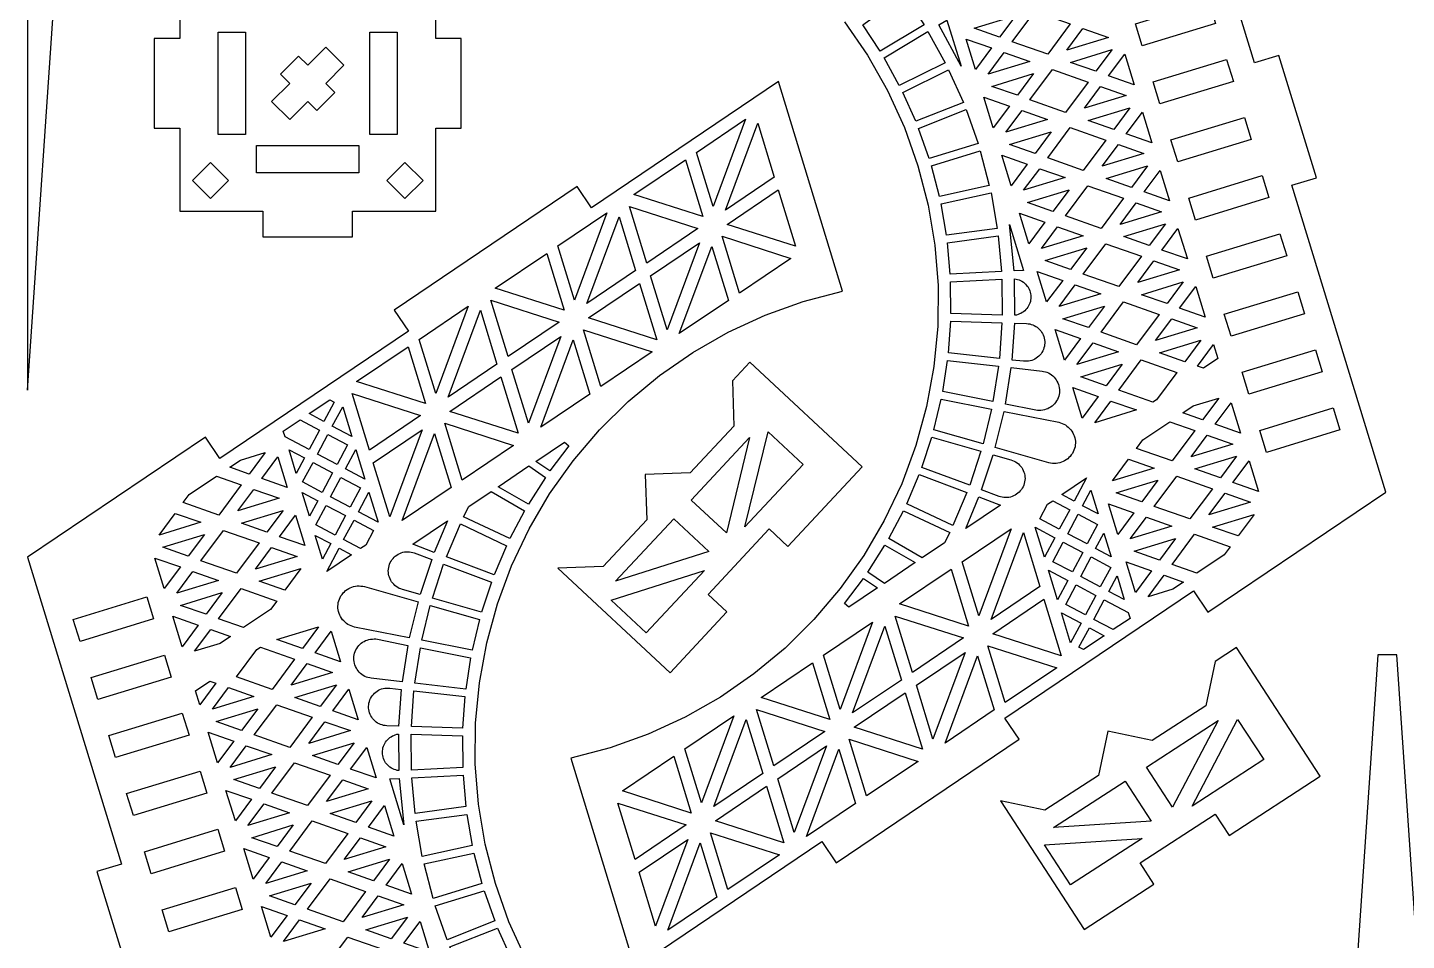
# Model space of a CAD drawing. Extents: x -25 to 325, y -35 to 236.
# Drawn here: x -25 to 147.4, y 24.5 to 138.7 of the extents above; entities that cross this region are included whole.
import ezdxf

# ---------------------------------------------------------------- set-up
doc = ezdxf.new("R2010")
doc.units = 0

msp = doc.modelspace()

# ---------------------------------------------------------------- linework, layer by layer
at = {"layer": '1', "linetype": 'CONTINUOUS'}
for points in [[(79.423, 139.015, 0), (84.615, 142.756, 0), (87.097, 139.018, 0), (81.605, 135.708, 0), (79.423, 139.015, 0)], [(114.374, 136.399, 0), (113.532, 139.153, 0), (122.713, 141.96, 0), (123.555, 139.206, 0), (114.374, 136.399, 0)], [(93.356, 138.59, 0), (98.558, 140.18, 0), (96.541, 137.472, 0), (93.356, 138.59, 0)], [(98.115, 136.908, 0), (100.931, 140.696, 0), (105.383, 139.13, 0), (102.568, 135.341, 0), (98.115, 136.908, 0)], [(2.253, 138.1, 0), (2.253, 125.3, 0), (-1.167, 125.3, 0), (-1.167, 138.1, 0), (2.253, 138.1, 0)], [(21.233, 125.3, 0), (17.813, 125.3, 0), (17.813, 138.1, 0), (21.233, 138.1, 0), (21.233, 125.3, 0)], [(82.109, 134.879, 0), (87.582, 138.184, 0), (89.742, 134.264, 0), (84.003, 131.422, 0), (82.109, 134.879, 0)], [(89.965, 139.623, 0), (91.725, 133.867, 0), (88.957, 139.022, 0), (89.965, 139.623, 0)], [(110.143, 137.448, 0), (104.941, 135.857, 0), (106.957, 138.565, 0), (110.143, 137.448, 0)], [(13.433, 130.56, 0), (11.173, 128.3, 0), (10.033, 129.44, 0), (7.773, 127.18, 0), (5.513, 129.44, 0), (7.773, 131.7, 0), (6.633, 132.84, 0), (8.893, 135.1, 0), (10.033, 133.96, 0), (12.293, 136.22, 0), (14.553, 133.96, 0), (12.293, 131.7, 0), (13.433, 130.56, 0)], [(92.367, 137.241, 0), (95.552, 136.124, 0), (93.536, 133.416, 0), (92.367, 137.241, 0)], [(97.126, 135.56, 0), (100.312, 134.442, 0), (95.11, 132.852, 0), (97.126, 135.56, 0)], [(110.611, 135.918, 0), (108.594, 133.21, 0), (105.408, 134.327, 0), (110.611, 135.918, 0)], [(113.354, 131.528, 0), (110.168, 132.645, 0), (112.185, 135.353, 0), (113.354, 131.528, 0)], [(116.596, 129.131, 0), (115.754, 131.885, 0), (124.935, 134.692, 0), (125.777, 131.938, 0), (116.596, 129.131, 0)], [(84.436, 130.551, 0), (90.17, 133.412, 0), (92.01, 129.311, 0), (86.06, 126.948, 0), (84.436, 130.551, 0)], [(100.78, 132.912, 0), (98.763, 130.204, 0), (95.578, 131.322, 0), (100.78, 132.912, 0)], [(103.153, 133.428, 0), (107.605, 131.862, 0), (104.79, 128.073, 0), (100.337, 129.64, 0), (103.153, 133.428, 0)], [(112.365, 130.18, 0), (107.163, 128.589, 0), (109.179, 131.297, 0), (112.365, 130.18, 0)], [(95.758, 126.148, 0), (94.589, 129.974, 0), (97.774, 128.856, 0), (95.758, 126.148, 0)], [(86.418, 126.053, 0), (92.348, 128.41, 0), (93.849, 124.184, 0), (87.728, 122.313, 0), (86.418, 126.053, 0)], [(102.534, 127.174, 0), (97.332, 125.584, 0), (99.348, 128.292, 0), (102.534, 127.174, 0)], [(112.833, 128.65, 0), (110.816, 125.942, 0), (107.63, 127.059, 0), (112.833, 128.65, 0)], [(115.576, 124.26, 0), (112.39, 125.377, 0), (114.407, 128.085, 0), (115.576, 124.26, 0)], [(60.717, 116.278, 0), (58.641, 123.068, 0), (64.78, 127.203, 0), (60.717, 116.278, 0)], [(62.269, 115.853, 0), (66.311, 126.709, 0), (68.369, 119.977, 0), (62.269, 115.853, 0)], [(107.012, 120.805, 0), (102.559, 122.372, 0), (105.375, 126.161, 0), (109.827, 124.594, 0), (107.012, 120.805, 0)], [(118.818, 121.863, 0), (117.976, 124.618, 0), (127.157, 127.424, 0), (127.999, 124.67, 0), (118.818, 121.863, 0)], [(103.002, 125.644, 0), (100.986, 122.936, 0), (97.8, 124.054, 0), (103.002, 125.644, 0)], [(16.433, 120.5, 0), (3.633, 120.5, 0), (3.633, 123.92, 0), (16.433, 123.92, 0), (16.433, 120.5, 0)], [(88.009, 121.395, 0), (94.129, 123.266, 0), (95.248, 118.924, 0), (89.014, 117.561, 0), (88.009, 121.395, 0)], [(99.996, 121.588, 0), (97.98, 118.88, 0), (96.811, 122.706, 0), (99.996, 121.588, 0)], [(109.385, 121.321, 0), (111.401, 124.029, 0), (114.587, 122.912, 0), (109.385, 121.321, 0)], [(-2.127, 121.8, 0), (0.133, 119.54, 0), (-2.127, 117.28, 0), (-4.387, 119.54, 0), (-2.127, 121.8, 0)], [(19.933, 119.54, 0), (22.193, 121.8, 0), (24.453, 119.54, 0), (22.193, 117.28, 0), (19.933, 119.54, 0)], [(59.426, 115.026, 0), (50.822, 117.791, 0), (57.257, 122.122, 0), (59.426, 115.026, 0)], [(104.756, 119.906, 0), (99.554, 118.316, 0), (101.57, 121.024, 0), (104.756, 119.906, 0)], [(109.852, 119.791, 0), (115.055, 121.382, 0), (113.038, 118.674, 0), (109.852, 119.791, 0)], [(114.612, 118.11, 0), (116.629, 120.817, 0), (117.798, 116.992, 0), (114.612, 118.11, 0)], [(121.04, 114.595, 0), (120.198, 117.35, 0), (129.379, 120.156, 0), (130.221, 117.402, 0), (121.04, 114.595, 0)], [(62.464, 114.051, 0), (68.861, 118.37, 0), (71.018, 111.313, 0), (62.464, 114.051, 0)], [(89.218, 116.62, 0), (95.471, 117.988, 0), (96.24, 113.559, 0), (89.886, 112.725, 0), (89.218, 116.62, 0)], [(103.208, 115.668, 0), (100.022, 116.786, 0), (105.224, 118.376, 0), (103.208, 115.668, 0)], [(104.781, 115.104, 0), (107.597, 118.893, 0), (112.049, 117.326, 0), (109.234, 113.537, 0), (104.781, 115.104, 0)], [(58.819, 113.523, 0), (52.422, 109.204, 0), (50.259, 116.28, 0), (58.819, 113.523, 0)], [(113.623, 116.761, 0), (116.809, 115.644, 0), (111.607, 114.054, 0), (113.623, 116.761, 0)], [(43.38, 104.578, 0), (41.304, 111.368, 0), (47.443, 115.503, 0), (43.38, 104.578, 0)], [(44.932, 104.153, 0), (48.974, 115.009, 0), (51.033, 108.277, 0), (44.932, 104.153, 0)], [(99.543, 108.295, 0), (98.371, 108.229, 0), (97.783, 114.052, 0), (99.543, 108.295, 0)], [(100.202, 111.613, 0), (99.033, 115.438, 0), (102.218, 114.32, 0), (100.202, 111.613, 0)], [(117.277, 114.114, 0), (115.26, 111.406, 0), (112.075, 112.523, 0), (117.277, 114.114, 0)], [(64.026, 105.452, 0), (61.851, 112.567, 0), (70.455, 109.802, 0), (64.026, 105.452, 0)], [(90.014, 111.76, 0), (96.362, 112.613, 0), (96.762, 108.156, 0), (90.377, 107.835, 0), (90.014, 111.76, 0)], [(101.776, 111.048, 0), (103.792, 113.756, 0), (106.978, 112.638, 0), (101.776, 111.048, 0)], [(118.851, 113.549, 0), (120.02, 109.724, 0), (116.834, 110.842, 0), (118.851, 113.549, 0)], [(122.42, 110.082, 0), (131.601, 112.888, 0), (132.443, 110.134, 0), (123.263, 107.328, 0), (122.42, 110.082, 0)], [(42.089, 103.326, 0), (33.485, 106.091, 0), (39.92, 110.422, 0), (42.089, 103.326, 0)], [(54.972, 100.865, 0), (52.908, 107.616, 0), (59.009, 111.74, 0), (54.972, 100.865, 0)], [(56.497, 100.39, 0), (60.567, 111.296, 0), (62.637, 104.526, 0), (56.497, 100.39, 0)], [(102.244, 109.518, 0), (107.446, 111.108, 0), (105.43, 108.401, 0), (102.244, 109.518, 0)], [(114.271, 110.058, 0), (111.456, 106.269, 0), (107.003, 107.836, 0), (109.819, 111.625, 0), (114.271, 110.058, 0)], [(119.031, 108.376, 0), (113.829, 106.786, 0), (115.845, 109.494, 0), (119.031, 108.376, 0)], [(90.423, 106.866, 0), (96.827, 107.193, 0), (96.86, 102.706, 0), (90.462, 102.904, 0), (90.423, 106.866, 0)], [(100.425, 104.591, 0), (100.395, 104.414, 0), (100.333, 104.207, 0), (100.259, 104.038, 0), (100.166, 103.863, 0), (100.073, 103.689, 0), (99.955, 103.527, 0), (99.831, 103.385, 0), (99.683, 103.256, 0), (99.534, 103.126, 0), (99.379, 103.016, 0), (99.2, 102.92, 0), (99.034, 102.848, 0), (98.848, 102.77, 0), (98.657, 102.712, 0), (98.454, 102.692, 0), (98.422, 107.241, 0), (98.618, 107.217, 0), (98.8, 107.168, 0), (98.988, 107.1, 0), (99.176, 107.032, 0), (99.332, 106.934, 0), (99.513, 106.822, 0), (99.655, 106.698, 0), (99.797, 106.574, 0), (99.927, 106.425, 0), (100.056, 106.277, 0), (100.152, 106.097, 0), (100.243, 105.937, 0), (100.321, 105.751, 0), (100.379, 105.56, 0), (100.419, 105.363, 0), (100.452, 105.185, 0), (100.453, 104.976, 0), (100.449, 104.786, 0), (100.425, 104.591, 0)], [(102.424, 104.345, 0), (101.255, 108.17, 0), (104.44, 107.052, 0), (102.424, 104.345, 0)], [(45.127, 102.351, 0), (51.524, 106.67, 0), (53.682, 99.613, 0), (45.127, 102.351, 0)], [(103.998, 103.78, 0), (106.014, 106.488, 0), (109.2, 105.371, 0), (103.998, 103.78, 0)], [(119.499, 106.846, 0), (117.482, 104.138, 0), (114.297, 105.256, 0), (119.499, 106.846, 0)], [(121.073, 106.282, 0), (122.242, 102.456, 0), (119.056, 103.574, 0), (121.073, 106.282, 0)], [(124.643, 102.814, 0), (133.823, 105.621, 0), (134.665, 102.866, 0), (125.485, 100.06, 0), (124.643, 102.814, 0)], [(30.106, 103.803, 0), (26.043, 92.878, 0), (23.967, 99.668, 0), (30.106, 103.803, 0)], [(41.482, 101.823, 0), (35.086, 97.504, 0), (32.922, 104.58, 0), (41.482, 101.823, 0)], [(104.466, 102.25, 0), (109.668, 103.841, 0), (107.652, 101.133, 0), (104.466, 102.25, 0)], [(113.678, 99.001, 0), (109.225, 100.568, 0), (112.041, 104.357, 0), (116.493, 102.79, 0), (113.678, 99.001, 0)], [(33.696, 96.577, 0), (27.595, 92.453, 0), (31.638, 103.309, 0), (33.696, 96.577, 0)], [(90.439, 101.956, 0), (96.842, 101.739, 0), (96.515, 97.268, 0), (90.143, 97.997, 0), (90.439, 101.956, 0)], [(116.051, 99.518, 0), (118.067, 102.226, 0), (121.253, 101.108, 0), (116.051, 99.518, 0)], [(37.635, 89.165, 0), (35.571, 95.916, 0), (41.672, 100.04, 0), (37.635, 89.165, 0)], [(46.689, 93.752, 0), (44.514, 100.867, 0), (53.119, 98.102, 0), (46.689, 93.752, 0)], [(101.935, 98.214, 0), (101.842, 98.039, 0), (101.724, 97.877, 0), (101.587, 97.71, 0), (101.444, 97.562, 0), (101.296, 97.433, 0), (101.128, 97.298, 0), (100.948, 97.201, 0), (100.769, 97.104, 0), (100.583, 97.027, 0), (100.367, 96.981, 0), (100.17, 96.942, 0), (99.967, 96.922, 0), (99.758, 96.921, 0), (99.549, 96.92, 0), (98.098, 97.083, 0), (98.442, 101.705, 0), (99.902, 101.649, 0), (100.097, 101.626, 0), (100.312, 101.608, 0), (100.5, 101.54, 0), (100.707, 101.477, 0), (100.876, 101.404, 0), (101.076, 101.297, 0), (101.238, 101.179, 0), (101.405, 101.042, 0), (101.553, 100.899, 0), (101.682, 100.751, 0), (101.798, 100.577, 0), (101.914, 100.403, 0), (101.992, 100.218, 0), (102.069, 100.032, 0), (102.134, 99.822, 0), (102.173, 99.625, 0), (102.193, 99.422, 0), (102.194, 99.213, 0), (102.176, 98.999, 0), (102.152, 98.803, 0), (102.09, 98.596, 0), (102.022, 98.408, 0), (101.935, 98.214, 0)], [(104.646, 97.077, 0), (103.477, 100.902, 0), (106.663, 99.785, 0), (104.646, 97.077, 0)], [(22.583, 98.722, 0), (24.753, 91.626, 0), (16.148, 94.391, 0), (22.583, 98.722, 0)], [(39.161, 88.69, 0), (43.23, 99.596, 0), (45.3, 92.826, 0), (39.161, 88.69, 0)], [(111.422, 98.103, 0), (106.22, 96.512, 0), (108.236, 99.22, 0), (111.422, 98.103, 0)], [(119.704, 96.87, 0), (116.519, 97.988, 0), (121.721, 99.578, 0), (119.704, 96.87, 0)], [(122.025, 96.053, 0), (121.278, 96.306, 0), (123.295, 99.014, 0), (123.827, 97.273, 0), (122.025, 96.053, 0)], [(127.707, 92.792, 0), (126.865, 95.546, 0), (136.045, 98.353, 0), (136.887, 95.598, 0), (127.707, 92.792, 0)], [(90.037, 97.044, 0), (96.409, 96.315, 0), (95.716, 91.879, 0), (89.433, 93.137, 0), (90.037, 97.044, 0)], [(111.89, 96.573, 0), (109.874, 93.865, 0), (106.688, 94.982, 0), (111.89, 96.573, 0)], [(118.715, 95.522, 0), (116.182, 92.112, 0), (115.712, 91.802, 0), (111.447, 93.3, 0), (114.263, 97.089, 0), (118.715, 95.522, 0)], [(36.345, 87.913, 0), (27.79, 90.651, 0), (34.187, 94.97, 0), (36.345, 87.913, 0)], [(104.018, 92.974, 0), (103.981, 92.753, 0), (103.938, 92.552, 0), (103.857, 92.339, 0), (103.77, 92.145, 0), (103.677, 91.97, 0), (103.546, 91.784, 0), (103.409, 91.616, 0), (103.266, 91.468, 0), (103.104, 91.314, 0), (102.93, 91.198, 0), (102.756, 91.082, 0), (102.557, 90.98, 0), (102.347, 90.915, 0), (102.156, 90.857, 0), (101.94, 90.812, 0), (101.717, 90.786, 0), (101.509, 90.784, 0), (101.3, 90.783, 0), (101.079, 90.821, 0), (97.271, 91.58, 0), (97.992, 96.13, 0), (101.847, 95.698, 0), (102.048, 95.655, 0), (102.269, 95.618, 0), (102.457, 95.55, 0), (102.651, 95.463, 0), (102.851, 95.357, 0), (103.037, 95.225, 0), (103.199, 95.107, 0), (103.353, 94.945, 0), (103.488, 94.778, 0), (103.623, 94.61, 0), (103.719, 94.43, 0), (103.822, 94.231, 0), (103.905, 94.027, 0), (103.964, 93.836, 0), (104.009, 93.619, 0), (104.035, 93.397, 0), (104.036, 93.188, 0), (104.018, 92.974, 0)], [(108.885, 92.517, 0), (106.868, 89.809, 0), (105.699, 93.634, 0), (108.885, 92.517, 0)], [(12.056, 89.375, 0), (10.202, 90.377, 0), (12.789, 92.109, 0), (13.357, 91.823, 0), (12.056, 89.375, 0)], [(24.146, 90.123, 0), (17.749, 85.804, 0), (15.585, 92.88, 0), (24.146, 90.123, 0)], [(89.245, 92.18, 0), (95.521, 90.941, 0), (94.47, 86.583, 0), (88.326, 88.344, 0), (89.245, 92.18, 0)], [(110.458, 91.952, 0), (113.644, 90.835, 0), (108.442, 89.244, 0), (110.458, 91.952, 0)], [(123.943, 92.31, 0), (121.926, 89.602, 0), (119.468, 90.461, 0), (120.768, 91.34, 0), (123.943, 92.31, 0)], [(126.686, 87.921, 0), (123.5, 89.038, 0), (125.517, 91.746, 0), (126.686, 87.921, 0)], [(15.552, 87.516, 0), (13.105, 88.818, 0), (14.412, 91.246, 0), (15.552, 87.516, 0)], [(103.932, 89.288, 0), (104.139, 89.225, 0), (104.352, 89.144, 0), (104.566, 89.063, 0), (104.765, 88.957, 0), (104.952, 88.826, 0), (105.119, 88.688, 0), (105.292, 88.532, 0), (105.447, 88.37, 0), (105.568, 88.177, 0), (105.69, 87.985, 0), (105.793, 87.786, 0), (105.876, 87.581, 0), (105.946, 87.352, 0), (105.991, 87.136, 0), (106.017, 86.914, 0), (106.024, 86.686, 0), (106.006, 86.471, 0), (105.975, 86.231, 0), (105.913, 86.024, 0), (105.838, 85.792, 0), (105.75, 85.598, 0), (105.644, 85.398, 0), (105.513, 85.212, 0), (105.382, 85.025, 0), (105.22, 84.871, 0), (105.058, 84.717, 0), (104.871, 84.576, 0), (104.672, 84.474, 0), (104.473, 84.371, 0), (104.269, 84.288, 0), (104.058, 84.223, 0), (103.823, 84.172, 0), (103.601, 84.146, 0), (103.373, 84.139, 0), (103.158, 84.157, 0), (102.919, 84.189, 0), (102.717, 84.232, 0), (96.002, 86.152, 0), (97.102, 90.629, 0), (103.932, 89.288, 0)], [(129.087, 88.278, 0), (138.267, 91.085, 0), (139.109, 88.331, 0), (129.929, 85.524, 0), (129.087, 88.278, 0)], [(11.498, 88.326, 0), (10.197, 85.879, 0), (7.2, 87.472, 0), (6.978, 88.199, 0), (9.076, 89.614, 0), (11.498, 88.326, 0)], [(24.335, 88.34, 0), (20.298, 77.465, 0), (18.234, 84.216, 0), (24.335, 88.34, 0)], [(35.782, 86.402, 0), (29.353, 82.052, 0), (27.177, 89.167, 0), (35.782, 86.402, 0)], [(64.7, 76.204, 0), (67.596, 88.107, 0), (71.984, 84.015, 0), (64.7, 76.204, 0)], [(113.669, 86.032, 0), (114.436, 87.082, 0), (117.821, 89.351, 0), (120.937, 88.254, 0), (118.122, 84.466, 0), (113.669, 86.032, 0)], [(14.995, 86.467, 0), (13.693, 84.02, 0), (11.246, 85.321, 0), (12.553, 87.75, 0), (14.995, 86.467, 0)], [(25.893, 87.896, 0), (27.963, 81.126, 0), (21.824, 76.99, 0), (25.893, 87.896, 0)], [(40.295, 83.202, 0), (38.547, 84.403, 0), (42.119, 86.813, 0), (42.677, 86.356, 0), (40.295, 83.202, 0)], [(57.989, 79.564, 0), (65.273, 87.375, 0), (62.377, 75.472, 0), (57.989, 79.564, 0)], [(88.063, 87.427, 0), (94.206, 85.666, 0), (92.809, 81.411, 0), (86.811, 83.656, 0), (88.063, 87.427, 0)], [(125.697, 86.572, 0), (120.495, 84.982, 0), (122.511, 87.69, 0), (125.697, 86.572, 0)], [(2.705, 82.815, 0), (0.272, 83.66, 0), (1.604, 84.57, 0), (4.722, 85.523, 0), (2.705, 82.815, 0)], [(7.465, 81.133, 0), (4.279, 82.25, 0), (6.296, 84.958, 0), (7.465, 81.133, 0)], [(9.639, 84.83, 0), (8.603, 82.882, 0), (7.697, 85.847, 0), (9.639, 84.83, 0)], [(16.049, 85.891, 0), (17.189, 82.161, 0), (14.742, 83.462, 0), (16.049, 85.891, 0)], [(98.893, 84.087, 0), (99.041, 83.944, 0), (99.17, 83.795, 0), (99.305, 83.627, 0), (99.421, 83.454, 0), (99.498, 83.268, 0), (99.582, 83.064, 0), (99.64, 82.872, 0), (99.685, 82.656, 0), (99.706, 82.453, 0), (99.726, 82.25, 0), (99.708, 82.036, 0), (99.665, 81.834, 0), (99.628, 81.614, 0), (99.56, 81.426, 0), (99.473, 81.232, 0), (99.38, 81.057, 0), (99.268, 80.876, 0), (99.131, 80.709, 0), (98.988, 80.561, 0), (98.845, 80.412, 0), (98.671, 80.297, 0), (98.497, 80.181, 0), (98.299, 80.078, 0), (98.113, 80.001, 0), (97.903, 79.936, 0), (97.706, 79.897, 0), (97.503, 79.877, 0), (97.294, 79.876, 0), (97.079, 79.894, 0), (96.865, 79.912, 0), (96.663, 79.955, 0), (96.475, 80.023, 0), (94.3, 80.843, 0), (95.745, 85.216, 0), (97.969, 84.578, 0), (98.176, 84.516, 0), (98.364, 84.448, 0), (98.545, 84.336, 0), (98.725, 84.224, 0), (98.893, 84.087, 0)], [(110.664, 81.976, 0), (112.68, 84.684, 0), (115.866, 83.567, 0), (110.664, 81.976, 0)], [(124.149, 82.334, 0), (120.963, 83.452, 0), (126.165, 85.042, 0), (124.149, 82.334, 0)], [(10.694, 84.253, 0), (13.135, 82.971, 0), (11.834, 80.524, 0), (9.387, 81.825, 0), (10.694, 84.253, 0)], [(37.629, 79.061, 0), (33.849, 81.231, 0), (37.698, 83.83, 0), (39.743, 82.406, 0), (37.629, 79.061, 0)], [(125.722, 81.77, 0), (127.739, 84.478, 0), (128.908, 80.653, 0), (125.722, 81.77, 0)], [(1.716, 81.467, 0), (-1.099, 77.678, 0), (-5.552, 79.245, 0), (-4.812, 80.245, 0), (-1.376, 82.55, 0), (1.716, 81.467, 0)], [(14.19, 82.394, 0), (16.632, 81.112, 0), (15.33, 78.665, 0), (12.883, 79.966, 0), (14.19, 82.394, 0)], [(86.478, 82.759, 0), (92.457, 80.509, 0), (90.709, 76.377, 0), (84.938, 79.11, 0), (86.478, 82.759, 0)], [(104.313, 80.244, 0), (107.421, 82.323, 0), (105.861, 79.421, 0), (104.313, 80.244, 0)], [(111.132, 80.446, 0), (116.334, 82.037, 0), (114.318, 79.329, 0), (111.132, 80.446, 0)], [(120.344, 77.198, 0), (115.891, 78.764, 0), (118.707, 82.553, 0), (123.159, 80.986, 0), (120.344, 77.198, 0)], [(6.476, 79.785, 0), (1.274, 78.194, 0), (3.29, 80.902, 0), (6.476, 79.785, 0)], [(11.276, 79.475, 0), (10.241, 77.527, 0), (9.334, 80.491, 0), (11.276, 79.475, 0)], [(17.687, 80.535, 0), (18.827, 76.806, 0), (16.379, 78.107, 0), (17.687, 80.535, 0)], [(35.312, 74.735, 0), (29.522, 77.461, 0), (30.156, 78.742, 0), (32.962, 80.646, 0), (37.152, 78.226, 0), (35.312, 74.735, 0)], [(96.663, 78.93, 0), (92.313, 75.989, 0), (93.968, 79.946, 0), (96.663, 78.93, 0)], [(104.002, 75.924, 0), (101.561, 77.206, 0), (102.549, 79.035, 0), (103.187, 79.481, 0), (105.31, 78.353, 0), (104.002, 75.924, 0)], [(106.916, 78.844, 0), (107.952, 80.792, 0), (108.858, 77.827, 0), (106.916, 78.844, 0)], [(122.717, 77.714, 0), (124.733, 80.422, 0), (127.919, 79.304, 0), (122.717, 77.714, 0)], [(-3.355, 76.779, 0), (-8.557, 75.189, 0), (-6.541, 77.897, 0), (-3.355, 76.779, 0)], [(6.944, 78.255, 0), (4.927, 75.547, 0), (1.742, 76.664, 0), (6.944, 78.255, 0)], [(8.518, 77.69, 0), (9.687, 73.865, 0), (6.501, 74.982, 0), (8.518, 77.69, 0)], [(14.773, 77.616, 0), (13.471, 75.168, 0), (11.024, 76.47, 0), (12.331, 78.898, 0), (14.773, 77.616, 0)], [(84.517, 78.228, 0), (90.307, 75.502, 0), (89.674, 74.221, 0), (86.868, 72.317, 0), (82.678, 74.738, 0), (84.517, 78.228, 0)], [(105.057, 75.347, 0), (106.358, 77.795, 0), (108.806, 76.493, 0), (107.499, 74.065, 0), (105.057, 75.347, 0)], [(111.312, 75.273, 0), (110.143, 79.098, 0), (113.329, 77.981, 0), (111.312, 75.273, 0)], [(123.185, 76.184, 0), (128.387, 77.774, 0), (126.37, 75.067, 0), (123.185, 76.184, 0)], [(15.827, 77.039, 0), (18.269, 75.757, 0), (17.281, 73.928, 0), (16.643, 73.482, 0), (14.52, 74.611, 0), (15.827, 77.039, 0)], [(23.167, 74.033, 0), (27.517, 76.974, 0), (25.862, 73.017, 0), (23.167, 74.033, 0)], [(33.352, 70.204, 0), (27.372, 72.454, 0), (29.121, 76.586, 0), (34.892, 73.854, 0), (33.352, 70.204, 0)], [(48.523, 69.413, 0), (55.806, 77.224, 0), (60.195, 73.132, 0), (48.523, 69.413, 0)], [(93.937, 65.067, 0), (91.867, 71.838, 0), (98.006, 75.973, 0), (93.937, 65.067, 0)], [(102.143, 72.428, 0), (101.003, 76.158, 0), (103.451, 74.856, 0), (102.143, 72.428, 0)], [(112.886, 74.708, 0), (114.902, 77.416, 0), (118.088, 76.299, 0), (112.886, 74.708, 0)], [(-2.887, 75.249, 0), (-4.903, 72.541, 0), (-8.089, 73.659, 0), (-2.887, 75.249, 0)], [(-0.514, 75.765, 0), (3.938, 74.199, 0), (1.123, 70.41, 0), (-3.33, 71.977, 0), (-0.514, 75.765, 0)], [(12.914, 74.119, 0), (11.878, 72.172, 0), (10.972, 75.136, 0), (12.914, 74.119, 0)], [(95.495, 64.623, 0), (99.532, 75.498, 0), (101.596, 68.747, 0), (95.495, 64.623, 0)], [(105.64, 70.569, 0), (103.198, 71.851, 0), (104.499, 74.299, 0), (106.947, 72.997, 0), (105.64, 70.569, 0)], [(108.553, 73.488, 0), (109.589, 75.436, 0), (110.495, 72.472, 0), (108.553, 73.488, 0)], [(113.354, 73.178, 0), (118.556, 74.769, 0), (116.54, 72.061, 0), (113.354, 73.178, 0)], [(118.114, 71.496, 0), (120.929, 75.285, 0), (125.381, 73.718, 0), (124.641, 72.718, 0), (121.205, 70.413, 0), (118.114, 71.496, 0)], [(8.698, 72.517, 0), (3.496, 70.926, 0), (5.512, 73.634, 0), (8.698, 72.517, 0)], [(15.517, 72.719, 0), (12.409, 70.64, 0), (13.968, 73.543, 0), (15.517, 72.719, 0)], [(20.937, 68.876, 0), (20.789, 69.019, 0), (20.66, 69.168, 0), (20.525, 69.336, 0), (20.409, 69.509, 0), (20.331, 69.695, 0), (20.248, 69.899, 0), (20.19, 70.091, 0), (20.144, 70.307, 0), (20.124, 70.51, 0), (20.104, 70.713, 0), (20.122, 70.927, 0), (20.165, 71.129, 0), (20.202, 71.349, 0), (20.27, 71.537, 0), (20.357, 71.731, 0), (20.45, 71.906, 0), (20.562, 72.087, 0), (20.699, 72.254, 0), (20.842, 72.402, 0), (20.985, 72.551, 0), (21.159, 72.667, 0), (21.333, 72.782, 0), (21.531, 72.885, 0), (21.717, 72.963, 0), (21.927, 73.027, 0), (22.124, 73.066, 0), (22.327, 73.087, 0), (22.536, 73.088, 0), (22.751, 73.07, 0), (22.965, 73.052, 0), (23.167, 73.009, 0), (23.355, 72.941, 0), (25.529, 72.121, 0), (24.085, 67.747, 0), (21.861, 68.385, 0), (21.654, 68.447, 0), (21.466, 68.515, 0), (21.285, 68.627, 0), (21.105, 68.739, 0), (20.937, 68.876, 0)], [(82.201, 73.902, 0), (85.981, 71.732, 0), (82.132, 69.133, 0), (80.086, 70.557, 0), (82.201, 73.902, 0)], [(109.136, 68.71, 0), (106.694, 69.992, 0), (107.996, 72.439, 0), (110.443, 71.138, 0), (109.136, 68.71, 0)], [(-5.892, 71.193, 0), (-7.909, 68.485, 0), (-9.078, 72.311, 0), (-5.892, 71.193, 0)], [(9.166, 70.987, 0), (7.149, 68.279, 0), (3.964, 69.396, 0), (9.166, 70.987, 0)], [(31.767, 65.537, 0), (25.624, 67.297, 0), (27.021, 71.552, 0), (33.019, 69.307, 0), (31.767, 65.537, 0)], [(47.954, 67.044, 0), (59.626, 70.763, 0), (52.343, 62.952, 0), (47.954, 67.044, 0)], [(84.048, 66.561, 0), (90.477, 70.911, 0), (92.652, 63.796, 0), (84.048, 66.561, 0)], [(103.781, 67.073, 0), (102.64, 70.802, 0), (105.088, 69.501, 0), (103.781, 67.073, 0)], [(112.365, 71.83, 0), (115.551, 70.713, 0), (113.534, 68.005, 0), (112.365, 71.83, 0)], [(-4.319, 70.629, 0), (-1.133, 69.511, 0), (-6.335, 67.921, 0), (-4.319, 70.629, 0)], [(79.535, 69.761, 0), (81.283, 68.56, 0), (77.711, 66.15, 0), (77.153, 66.607, 0), (79.535, 69.761, 0)], [(110.191, 68.133, 0), (111.226, 70.081, 0), (112.133, 67.116, 0), (110.191, 68.133, 0)], [(117.124, 70.148, 0), (119.558, 69.303, 0), (118.226, 68.394, 0), (115.108, 67.44, 0), (117.124, 70.148, 0)], [(-9.257, 64.685, 0), (-18.437, 61.878, 0), (-19.279, 64.633, 0), (-10.099, 67.439, 0), (-9.257, 64.685, 0)], [(-5.867, 66.391, 0), (-0.665, 67.981, 0), (-2.681, 65.273, 0), (-5.867, 66.391, 0)], [(6.16, 66.931, 0), (5.394, 65.881, 0), (2.009, 63.612, 0), (-1.108, 64.709, 0), (1.708, 68.498, 0), (6.16, 66.931, 0)], [(15.898, 63.676, 0), (15.69, 63.738, 0), (15.477, 63.819, 0), (15.264, 63.9, 0), (15.064, 64.006, 0), (14.878, 64.138, 0), (14.711, 64.275, 0), (14.537, 64.431, 0), (14.383, 64.593, 0), (14.262, 64.786, 0), (14.14, 64.979, 0), (14.037, 65.177, 0), (13.954, 65.382, 0), (13.884, 65.611, 0), (13.838, 65.828, 0), (13.812, 66.05, 0), (13.805, 66.278, 0), (13.823, 66.492, 0), (13.855, 66.732, 0), (13.917, 66.939, 0), (13.992, 67.171, 0), (14.079, 67.365, 0), (14.186, 67.565, 0), (14.317, 67.751, 0), (14.448, 67.938, 0), (14.61, 68.092, 0), (14.772, 68.246, 0), (14.959, 68.387, 0), (15.158, 68.49, 0), (15.357, 68.592, 0), (15.561, 68.676, 0), (15.771, 68.74, 0), (16.007, 68.791, 0), (16.229, 68.817, 0), (16.457, 68.824, 0), (16.671, 68.806, 0), (16.911, 68.775, 0), (17.112, 68.732, 0), (23.827, 66.811, 0), (22.728, 62.334, 0), (15.898, 63.676, 0)], [(104.835, 66.496, 0), (106.137, 68.943, 0), (108.584, 67.642, 0), (107.277, 65.214, 0), (104.835, 66.496, 0)], [(30.585, 60.783, 0), (24.309, 62.022, 0), (25.36, 66.38, 0), (31.504, 64.619, 0), (30.585, 60.783, 0)], [(95.684, 62.841, 0), (102.081, 67.159, 0), (104.245, 60.083, 0), (95.684, 62.841, 0)], [(108.332, 64.637, 0), (109.633, 67.084, 0), (112.63, 65.491, 0), (112.852, 64.764, 0), (110.754, 63.349, 0), (108.332, 64.637, 0)], [(-6.856, 65.043, 0), (-3.67, 63.925, 0), (-5.687, 61.217, 0), (-6.856, 65.043, 0)], [(80.669, 64.273, 0), (76.6, 53.367, 0), (74.53, 60.138, 0), (80.669, 64.273, 0)], [(82.195, 63.798, 0), (84.259, 57.047, 0), (78.158, 52.923, 0), (82.195, 63.798, 0)], [(83.485, 65.05, 0), (92.04, 62.312, 0), (85.643, 57.993, 0), (83.485, 65.05, 0)], [(104.278, 65.447, 0), (106.725, 64.146, 0), (105.418, 61.717, 0), (104.278, 65.447, 0)], [(-4.113, 60.653, 0), (-2.097, 63.361, 0), (0.362, 62.502, 0), (-0.938, 61.624, 0), (-4.113, 60.653, 0)], [(9.371, 61.011, 0), (6.186, 62.128, 0), (11.388, 63.719, 0), (9.371, 61.011, 0)], [(10.945, 60.447, 0), (12.962, 63.154, 0), (14.131, 59.329, 0), (10.945, 60.447, 0)], [(15.812, 59.989, 0), (15.849, 60.21, 0), (15.892, 60.411, 0), (15.973, 60.624, 0), (16.06, 60.818, 0), (16.153, 60.993, 0), (16.284, 61.18, 0), (16.421, 61.347, 0), (16.564, 61.495, 0), (16.726, 61.649, 0), (16.9, 61.765, 0), (17.074, 61.881, 0), (17.272, 61.984, 0), (17.483, 62.048, 0), (17.674, 62.106, 0), (17.89, 62.152, 0), (18.112, 62.178, 0), (18.321, 62.179, 0), (18.53, 62.18, 0), (18.75, 62.143, 0), (22.559, 61.383, 0), (21.838, 56.833, 0), (17.983, 57.265, 0), (17.782, 57.308, 0), (17.561, 57.345, 0), (17.373, 57.413, 0), (17.179, 57.5, 0), (16.979, 57.607, 0), (16.793, 57.738, 0), (16.631, 57.856, 0), (16.477, 58.018, 0), (16.342, 58.186, 0), (16.207, 58.353, 0), (16.11, 58.533, 0), (16.008, 58.732, 0), (15.924, 58.936, 0), (15.866, 59.128, 0), (15.821, 59.344, 0), (15.795, 59.566, 0), (15.794, 59.775, 0), (15.812, 59.989, 0)], [(107.774, 63.588, 0), (109.628, 62.586, 0), (107.041, 60.854, 0), (106.473, 61.14, 0), (107.774, 63.588, 0)], [(1.115, 57.441, 0), (3.648, 60.851, 0), (4.118, 61.162, 0), (8.382, 59.663, 0), (5.567, 55.874, 0), (1.115, 57.441, 0)], [(29.793, 55.919, 0), (23.421, 56.648, 0), (24.114, 61.085, 0), (30.397, 59.826, 0), (29.793, 55.919, 0)], [(86.134, 56.386, 0), (92.235, 60.51, 0), (88.192, 49.654, 0), (86.134, 56.386, 0)], [(97.247, 54.242, 0), (95.077, 61.337, 0), (103.682, 58.572, 0), (97.247, 54.242, 0)], [(-7.877, 60.171, 0), (-7.035, 57.417, 0), (-16.215, 54.611, 0), (-17.057, 57.365, 0), (-7.877, 60.171, 0)], [(7.94, 56.391, 0), (9.956, 59.098, 0), (13.142, 57.981, 0), (7.94, 56.391, 0)], [(73.14, 59.211, 0), (75.316, 52.096, 0), (66.711, 54.861, 0), (73.14, 59.211, 0)], [(89.724, 49.16, 0), (93.787, 60.085, 0), (95.863, 53.296, 0), (89.724, 49.16, 0)], [(-2.195, 56.91, 0), (-1.448, 56.657, 0), (-3.465, 53.95, 0), (-3.997, 55.69, 0), (-2.195, 56.91, 0)], [(0.125, 56.093, 0), (3.311, 54.975, 0), (-1.891, 53.385, 0), (0.125, 56.093, 0)], [(8.408, 54.86, 0), (13.61, 56.451, 0), (11.594, 53.743, 0), (8.408, 54.86, 0)], [(15.184, 55.886, 0), (16.353, 52.061, 0), (13.167, 53.179, 0), (15.184, 55.886, 0)], [(17.895, 54.749, 0), (17.988, 54.924, 0), (18.106, 55.086, 0), (18.243, 55.253, 0), (18.385, 55.401, 0), (18.534, 55.53, 0), (18.702, 55.665, 0), (18.882, 55.762, 0), (19.061, 55.859, 0), (19.247, 55.937, 0), (19.463, 55.982, 0), (19.66, 56.021, 0), (19.863, 56.041, 0), (20.072, 56.042, 0), (20.281, 56.043, 0), (21.732, 55.881, 0), (21.388, 51.258, 0), (19.928, 51.314, 0), (19.732, 51.338, 0), (19.518, 51.356, 0), (19.33, 51.424, 0), (19.122, 51.486, 0), (18.954, 51.56, 0), (18.754, 51.666, 0), (18.592, 51.784, 0), (18.425, 51.921, 0), (18.277, 52.064, 0), (18.147, 52.212, 0), (18.032, 52.386, 0), (17.916, 52.56, 0), (17.838, 52.745, 0), (17.761, 52.931, 0), (17.696, 53.141, 0), (17.657, 53.338, 0), (17.637, 53.541, 0), (17.636, 53.75, 0), (17.654, 53.965, 0), (17.677, 54.16, 0), (17.74, 54.367, 0), (17.808, 54.555, 0), (17.895, 54.749, 0)], [(29.391, 51.007, 0), (22.988, 51.224, 0), (23.315, 55.695, 0), (29.686, 54.966, 0), (29.391, 51.007, 0)], [(78.347, 51.141, 0), (84.744, 55.459, 0), (86.908, 48.383, 0), (78.347, 51.141, 0)], [(6.152, 53.962, 0), (10.604, 52.395, 0), (7.789, 48.606, 0), (3.337, 50.173, 0), (6.152, 53.962, 0)], [(-4.813, 50.149, 0), (-13.993, 47.343, 0), (-14.835, 50.097, 0), (-5.655, 52.904, 0), (-4.813, 50.149, 0)], [(3.779, 53.445, 0), (1.763, 50.738, 0), (-1.423, 51.855, 0), (3.779, 53.445, 0)], [(15.364, 50.713, 0), (10.162, 49.123, 0), (12.178, 51.831, 0), (15.364, 50.713, 0)], [(63.332, 52.573, 0), (59.263, 41.667, 0), (57.193, 48.438, 0), (63.332, 52.573, 0)], [(64.858, 52.098, 0), (66.922, 45.347, 0), (60.821, 41.223, 0), (64.858, 52.098, 0)], [(74.703, 50.612, 0), (68.306, 46.293, 0), (66.148, 53.35, 0), (74.703, 50.612, 0)], [(114.913, 46.154, 0), (123.87, 51.971, 0), (118.181, 41.122, 0), (114.913, 46.154, 0)], [(120.612, 41.27, 0), (126.302, 52.119, 0), (129.569, 47.087, 0), (120.612, 41.27, 0)], [(-1.243, 46.682, 0), (-2.412, 50.507, 0), (0.774, 49.389, 0), (-1.243, 46.682, 0)], [(19.405, 48.372, 0), (19.435, 48.549, 0), (19.497, 48.756, 0), (19.571, 48.925, 0), (19.664, 49.1, 0), (19.757, 49.275, 0), (19.875, 49.436, 0), (19.998, 49.578, 0), (20.147, 49.708, 0), (20.296, 49.837, 0), (20.45, 49.947, 0), (20.63, 50.043, 0), (20.796, 50.115, 0), (20.982, 50.193, 0), (21.173, 50.251, 0), (21.376, 50.272, 0), (21.408, 45.722, 0), (21.212, 45.746, 0), (21.03, 45.795, 0), (20.842, 45.863, 0), (20.654, 45.931, 0), (20.498, 46.029, 0), (20.317, 46.142, 0), (20.175, 46.265, 0), (20.032, 46.389, 0), (19.903, 46.538, 0), (19.774, 46.687, 0), (19.677, 46.866, 0), (19.587, 47.027, 0), (19.509, 47.212, 0), (19.45, 47.403, 0), (19.411, 47.6, 0), (19.378, 47.778, 0), (19.376, 47.987, 0), (19.381, 48.177, 0), (19.405, 48.372, 0)], [(29.407, 46.097, 0), (23.003, 45.771, 0), (22.97, 50.257, 0), (29.367, 50.059, 0), (29.407, 46.097, 0)], [(0.331, 46.117, 0), (2.347, 48.825, 0), (5.533, 47.708, 0), (0.331, 46.117, 0)], [(15.832, 49.183, 0), (13.816, 46.475, 0), (10.63, 47.593, 0), (15.832, 49.183, 0)], [(17.406, 48.619, 0), (18.575, 44.793, 0), (15.389, 45.911, 0), (17.406, 48.619, 0)], [(74.898, 48.81, 0), (70.855, 37.954, 0), (68.797, 44.686, 0), (74.898, 48.81, 0)], [(76.45, 48.385, 0), (78.526, 41.596, 0), (72.387, 37.46, 0), (76.45, 48.385, 0)], [(77.74, 49.637, 0), (86.345, 46.872, 0), (79.91, 42.542, 0), (77.74, 49.637, 0)], [(5.559, 42.905, 0), (8.374, 46.694, 0), (12.826, 45.127, 0), (10.011, 41.338, 0), (5.559, 42.905, 0)], [(55.804, 47.511, 0), (57.979, 40.396, 0), (49.374, 43.161, 0), (55.804, 47.511, 0)], [(-2.591, 42.881, 0), (-11.771, 40.075, 0), (-12.613, 42.829, 0), (-3.433, 45.636, 0), (-2.591, 42.881, 0)], [(0.799, 44.587, 0), (6.001, 46.177, 0), (3.985, 43.47, 0), (0.799, 44.587, 0)], [(29.816, 41.203, 0), (23.468, 40.35, 0), (23.067, 44.807, 0), (29.453, 45.128, 0), (29.816, 41.203, 0)], [(0.979, 39.414, 0), (-0.19, 43.239, 0), (2.996, 42.122, 0), (0.979, 39.414, 0)], [(17.586, 43.445, 0), (12.384, 41.855, 0), (14.4, 44.563, 0), (17.586, 43.445, 0)], [(20.287, 44.668, 0), (21.459, 44.734, 0), (22.047, 38.911, 0), (20.287, 44.668, 0)], [(61.011, 39.44, 0), (67.407, 43.759, 0), (69.571, 36.683, 0), (61.011, 39.44, 0)], [(103.272, 38.594, 0), (112.229, 44.411, 0), (115.497, 39.379, 0), (103.272, 38.594, 0)], [(2.553, 38.849, 0), (4.569, 41.557, 0), (7.755, 40.44, 0), (2.553, 38.849, 0)], [(18.054, 41.915, 0), (16.038, 39.207, 0), (12.852, 40.325, 0), (18.054, 41.915, 0)], [(57.366, 38.912, 0), (50.969, 34.593, 0), (48.812, 41.65, 0), (57.366, 38.912, 0)], [(19.628, 41.351, 0), (20.797, 37.525, 0), (17.611, 38.643, 0), (19.628, 41.351, 0)], [(30.612, 36.343, 0), (24.359, 34.975, 0), (23.59, 39.404, 0), (29.944, 40.238, 0), (30.612, 36.343, 0)], [(-1.211, 38.368, 0), (-0.369, 35.614, 0), (-9.549, 32.807, 0), (-10.391, 35.561, 0), (-1.211, 38.368, 0)], [(6.207, 36.202, 0), (3.021, 37.319, 0), (8.223, 38.91, 0), (6.207, 36.202, 0)], [(15.049, 37.859, 0), (12.233, 34.071, 0), (7.781, 35.637, 0), (10.596, 39.426, 0), (15.049, 37.859, 0)], [(60.404, 37.937, 0), (69.008, 35.172, 0), (62.573, 30.842, 0), (60.404, 37.937, 0)], [(16.622, 37.295, 0), (19.808, 36.177, 0), (14.606, 34.587, 0), (16.622, 37.295, 0)], [(57.561, 37.11, 0), (53.519, 26.254, 0), (51.46, 32.986, 0), (57.561, 37.11, 0)], [(59.113, 36.685, 0), (61.189, 29.896, 0), (55.05, 25.76, 0), (59.113, 36.685, 0)], [(102.148, 36.433, 0), (114.373, 37.218, 0), (105.416, 31.401, 0), (102.148, 36.433, 0)], [(5.218, 34.854, 0), (3.201, 32.146, 0), (2.032, 35.971, 0), (5.218, 34.854, 0)], [(15.074, 33.057, 0), (20.276, 34.647, 0), (18.26, 31.939, 0), (15.074, 33.057, 0)], [(31.821, 31.568, 0), (25.7, 29.697, 0), (24.582, 34.04, 0), (30.816, 35.402, 0), (31.821, 31.568, 0)], [(9.977, 33.172, 0), (4.775, 31.581, 0), (6.792, 34.289, 0), (9.977, 33.172, 0)], [(19.833, 31.375, 0), (21.85, 34.083, 0), (23.019, 30.257, 0), (19.833, 31.375, 0)], [(1.011, 31.1, 0), (1.853, 28.346, 0), (-7.327, 25.539, 0), (-8.169, 28.293, 0), (1.011, 31.1, 0)], [(10.445, 31.642, 0), (8.429, 28.934, 0), (5.243, 30.051, 0), (10.445, 31.642, 0)], [(12.818, 32.158, 0), (17.271, 30.591, 0), (14.455, 26.803, 0), (10.003, 28.369, 0), (12.818, 32.158, 0)], [(16.828, 27.319, 0), (18.844, 30.027, 0), (22.03, 28.909, 0), (16.828, 27.319, 0)], [(33.412, 26.91, 0), (27.482, 24.553, 0), (25.981, 28.779, 0), (32.101, 30.65, 0), (33.412, 26.91, 0)], [(4.254, 28.703, 0), (7.44, 27.586, 0), (5.423, 24.878, 0), (4.254, 28.703, 0)], [(6.997, 24.313, 0), (9.014, 27.021, 0), (12.199, 25.904, 0), (6.997, 24.313, 0)], [(17.296, 25.789, 0), (22.498, 27.379, 0), (20.482, 24.671, 0), (17.296, 25.789, 0)], [(24.072, 26.815, 0), (25.241, 22.99, 0), (22.055, 24.107, 0), (24.072, 26.815, 0)], [(35.394, 22.413, 0), (29.66, 19.551, 0), (27.82, 23.653, 0), (33.769, 26.015, 0), (35.394, 22.413, 0)], [(16.677, 19.535, 0), (12.225, 21.101, 0), (15.04, 24.89, 0), (19.493, 23.323, 0), (16.677, 19.535, 0)]]:
    msp.add_polyline3d(points, dxfattribs=at)
at = {"layer": '2', "linetype": 'CONTINUOUS'}
for points in [[(-25, 182.633, 0), (-25, 93.333, 0), (-21.22, 148.993, 0)], [(77.168, 139.413, 0), (80.042, 135.209, 0), (82.544, 130.788, 0), (84.643, 126.18, 0), (86.339, 121.386, 0), (87.614, 116.464, 0), (88.45, 111.47, 0), (88.848, 106.406, 0), (88.816, 101.313, 0), (88.329, 96.271, 0), (87.413, 91.264, 0), (86.063, 86.376, 0), (84.299, 81.612, 0), (82.108, 77.01, 0), (79.556, 72.633, 0), (76.618, 68.493, 0), (73.327, 64.622, 0), (69.713, 61.049, 0), (65.811, 57.806, 0), (61.632, 54.919, 0), (57.217, 52.397, 0), (52.596, 50.274, 0), (47.833, 48.545, 0), (42.916, 47.252, 0), (50.927, 21.049, 0), (74.333, 36.842, 0), (76.107, 34.185, 0), (99.01, 49.636, 0), (97.217, 52.287, 0), (120.796, 68.196, 0), (122.57, 65.539, 0), (144.83, 80.564, 0), (133.094, 118.95, 0), (136.154, 119.885, 0), (131.476, 135.186, 0), (128.416, 134.251, 0), (117.657, 169.443, 0)], [(15.633, 112.5, 0), (15.633, 115.7, 0), (26.033, 115.7, 0), (26.033, 126.1, 0), (29.233, 126.1, 0), (29.233, 137.3, 0), (26.033, 137.3, 0), (26.033, 147.7, 0), (15.633, 147.7, 0), (15.633, 150.9, 0), (4.433, 150.9, 0), (4.433, 147.7, 0), (-5.967, 147.7, 0), (-5.967, 137.3, 0), (-9.167, 137.3, 0), (-9.167, 126.1, 0), (-5.967, 126.1, 0), (-5.967, 115.7, 0), (4.433, 115.7, 0), (4.433, 112.5, 0), (15.633, 112.5, 0)], [(37.286, 22.175, 0), (35.187, 26.783, 0), (33.491, 31.577, 0), (32.216, 36.499, 0), (31.38, 41.493, 0), (30.982, 46.558, 0), (31.014, 51.65, 0), (31.501, 56.692, 0), (32.417, 61.699, 0), (33.767, 66.587, 0), (35.531, 71.351, 0), (37.722, 75.953, 0), (40.273, 80.33, 0), (43.211, 84.47, 0), (46.503, 88.342, 0), (50.117, 91.914, 0), (54.019, 95.157, 0), (58.197, 98.045, 0), (62.613, 100.566, 0), (67.234, 102.69, 0), (71.997, 104.418, 0), (76.914, 105.712, 0), (68.903, 131.914, 0), (45.497, 116.121, 0), (43.723, 118.779, 0), (20.82, 103.327, 0), (22.613, 100.676, 0), (-0.966, 84.767, 0), (-2.74, 87.424, 0), (-25, 72.399, 0), (-13.264, 34.013, 0), (-16.324, 33.078, 0), (-11.646, 17.777, 0)], [(41.305, 71.057, 0), (55.347, 57.963, 0), (62.44, 65.569, 0), (60.099, 67.751, 0), (67.738, 75.942, 0), (70.078, 73.76, 0), (79.353, 83.706, 0), (65.311, 96.801, 0), (63.129, 94.46, 0), (63.326, 88.807, 0), (57.87, 82.956, 0), (52.217, 82.759, 0), (52.414, 77.105, 0), (46.958, 71.254, 0), (41.305, 71.057, 0)], [(96.667, 41.936, 0), (107.124, 25.833, 0), (115.846, 31.498, 0), (114.103, 34.181, 0), (123.496, 40.281, 0), (125.239, 37.598, 0), (136.645, 45.005, 0), (126.188, 61.107, 0), (123.504, 59.364, 0), (122.328, 53.831, 0), (115.619, 49.474, 0), (110.085, 50.65, 0), (108.909, 45.117, 0), (102.2, 40.76, 0), (96.667, 41.936, 0)], [(150.413, -1.36, 0), (146.233, 60.2, 0), (143.833, 60.2, 0), (139.653, -1.36, 0), (138.093, -1.9, 0), (136.593, -2.56, 0), (135.133, -3.34, 0), (133.773, -4.26, 0), (132.473, -5.28, 0), (131.273, -6.4, 0), (130.173, -7.64, 0), (129.193, -8.96, 0), (128.313, -10.34, 0), (127.573, -11.82, 0), (126.953, -13.34, 0), (126.473, -14.92, 0), (126.113, -16.52, 0), (125.913, -18.16, 0), (125.833, -19.8, 0), (125.833, -31.8, 0), (126.633, -31.8, 0), (126.633, -35, 0)]]:
    msp.add_polyline3d(points, dxfattribs=at)

doc.saveas('drawing.dxf')
